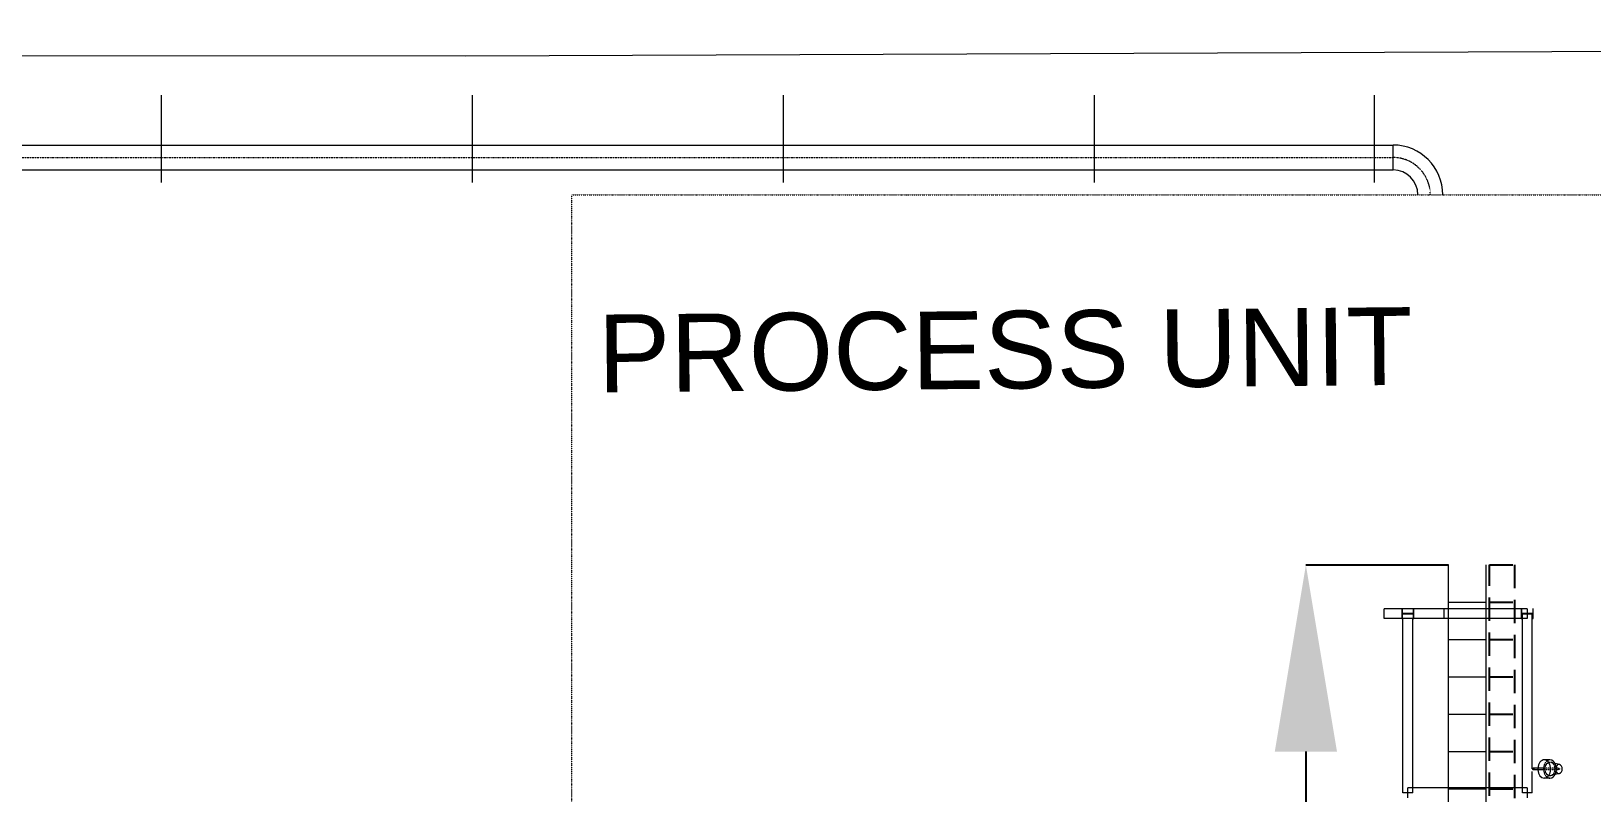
# Model space of a CAD drawing. Header units: inches. Extents: x 19 to 664121, y 34 to 210034.
# Drawn here: x 122979 to 148070, y 160981 to 173222 of the extents above; entities that cross this region are included whole.
import ezdxf

# ---------------------------------------------------------------- set-up
doc = ezdxf.new("R2010")
doc.units = ezdxf.units.IN
doc.header["$MEASUREMENT"] = 0
for name, pattern in [('CABLEROUTEALL-EMBED 1_DWG$0$HIDDEN2', [0.1875, 0.125, -0.0625]), ('DASHDOT2', [0.5, 0.25, -0.125, 0, -0.125]), ('DIVIDE2', [0.625, 0.25, -0.125, 0, -0.125, 0, -0.125]), ('LIGHTINGLAYOUTPROGRESSUNIT-EMBED 1_DWG$0$HIDDEN2', [0.1875, 0.125, -0.0625])]:
    doc.linetypes.add(name, pattern=pattern)
doc.layers.add('CABLE TRAY INSTRUMENTATION', color=7, linetype='Continuous')
for name, color, linetype, lineweight in [('Layout', 6, 'Continuous', 20), ('Pipe Rack Lighting', 1, 'Continuous', 5), ('REV.C CLOUD', 2, 'Continuous', 20)]:
    doc.layers.add(name, color=color, linetype=linetype, lineweight=lineweight)
doc.styles.get("Standard").update_dxf_attribs({"font": 'arial.ttf'})
doc.dimstyles.get("Standard").update_dxf_attribs({"dimtxt": 0.18, "dimasz": 0.18, "dimexe": 0.18, "dimexo": 0.0625, "dimgap": 0.09, "dimtad": 0, "dimtih": 1, "dimtoh": 1, "dimdec": 4, "dimzin": 0, "dimdsep": 46, "dimtxsty": 'Standard', "dimcen": 0.09, "dimadec": 0, "dimazin": 0, "dimtfac": 1, "dimtdec": 4, "dimtofl": 0, "dimtmove": 0, "dimatfit": 3, "dimfxl": 1, "dimtolj": 1, "dimtzin": 0, "dimarcsym": 0})

# ---------------------------------------------------------------- blocks, each defined once
blk = doc.blocks.new('*D63')
at = {"color": 4, "lineweight": -2, "transparency": 16777216}
for p, q in [((145765, 164642), (143473, 164642)), ((143473, 161642), (143473, 146589)), ((143473, 125592), (143473, 140927)), ((145765, 122592), (143473, 122592))]:
    blk.add_line(p, q, dxfattribs=at)
at = {"color": 4, "transparency": 16777216}
for points in [[(142973, 161642), (143973, 161642), (143473, 164642)], [(142973, 125592), (143973, 125592), (143473, 122592)]]:
    blk.add_solid(points, dxfattribs=at)
at = {"layer": 'Defpoints', "color": 0, "transparency": 16777216}
for p in [(145765, 164642), (143473, 122592), (145765, 122592)]:
    blk.add_point(p, dxfattribs=at)
at = {"transparency": 16777216, "insert": (143473, 143758), "char_height": 1500, "attachment_point": 5, "rotation": 90}
blk.add_mtext('\\A1;42.1m', dxfattribs=at)

msp = doc.modelspace()

# ---------------------------------------------------------------- linework, layer by layer
at = {"layer": 'CABLE TRAY INSTRUMENTATION', "color": 6, "linetype": 'CABLEROUTEALL-EMBED 1_DWG$0$HIDDEN2', "ltscale": 3000}
for p, q in [((146426.89, 123242.19), (146426.89, 164642.19)), ((146426.89, 164642.19), (146826.89, 164642.19)), ((146826.89, 164642.19), (146826.89, 142665.71)), ((146426.89, 164042.19), (146826.89, 164042.19)), ((146426.89, 164042.19), (146826.89, 164042.19)), ((146426.89, 163442.19), (146826.89, 163442.19)), ((146426.89, 162842.19), (146826.89, 162842.19)), ((146426.89, 162842.19), (146826.89, 162842.19)), ((146426.89, 162242.19), (146826.89, 162242.19)), ((146426.89, 161642.19), (146826.89, 161642.19)), ((146426.89, 161042.19), (146826.89, 161042.19))]:
    msp.add_line(p, q, dxfattribs=at)
at = {"layer": 'Layout', "color": 252}
for p, q in [((125073.57, 170792.19), (125073.57, 172192.19)), ((130073.57, 170792.19), (130073.57, 172192.19)), ((135073.57, 170792.19), (135073.57, 172192.19)), ((140073.57, 170792.19), (140073.57, 172192.19)), ((144573.57, 170792.19), (144573.57, 172192.19)), ((22152.21, 171392.19), (144873.57, 171392.19)), ((144873.57, 170992.19), (144873.57, 171392.19)), ((22152.21, 170992.19), (144873.57, 170992.19))]:
    msp.add_line(p, q, dxfattribs=at)
at = {"layer": 'Layout', "color": 252, "linetype": 'DASHDOT2'}
msp.add_line((22152.21, 171192.19), (144873.57, 171192.19), dxfattribs=at)
at = {"layer": 'Layout', "color": 251, "linetype": 'DIVIDE2', "ltscale": 10}
for p, q in [((131673.57, 122592.19), (131673.57, 170592.19)), ((131673.57, 170592.19), (160473.57, 170592.19))]:
    msp.add_line(p, q, dxfattribs=at)
at = {"layer": 'Layout', "color": 251, "linetype": 'Continuous'}
for p, q in [((144728.94, 163779.87), (144728.94, 163938.35)), ((145688.83, 163938.35), (144728.94, 163938.35)), ((144728.94, 163779.87), (144728.94, 163938.35)), ((145688.83, 163938.35), (144728.94, 163938.35)), ((145025.97, 163938.35), (145016.22, 163938.35)), ((145016.22, 163938.35), (145016.22, 163779.87)), ((145025.97, 163938.35), (145016.22, 163938.35)), ((145016.22, 163938.35), (145016.22, 163779.87)), ((145025.97, 163862.1), (145025.97, 163938.35)), ((145025.97, 163862.1), (145025.97, 163938.35)), ((145199.81, 163862.1), (145025.97, 163862.1)), ((145199.81, 163862.1), (145025.97, 163862.1)), ((145025.97, 163856.13), (145199.81, 163856.13)), ((145025.97, 163779.87), (145025.97, 163856.13)), ((145025.97, 163856.13), (145199.81, 163856.13)), ((145025.97, 163779.87), (145025.97, 163856.13)), ((145209.56, 163938.35), (145199.81, 163938.35)), ((145199.81, 163938.35), (145199.81, 163862.1)), ((145209.56, 163938.35), (145199.81, 163938.35)), ((145199.81, 163938.35), (145199.81, 163862.1)), ((145199.81, 163856.13), (145199.81, 163779.87)), ((145199.81, 163856.13), (145199.81, 163779.87)), ((145209.56, 163779.87), (145209.56, 163938.35)), ((145209.56, 163779.87), (145209.56, 163938.35)), ((145688.83, 163938.35), (145688.83, 163779.87)), ((147032.68, 163938.35), (145688.83, 163938.35)), ((145688.83, 163938.35), (145688.83, 163779.87)), ((146936, 163938.35), (146936, 163779.87)), ((146945.76, 163938.35), (146936, 163938.35)), ((146945.76, 163862.1), (146945.76, 163938.35)), ((147119.59, 163862.1), (146945.76, 163862.1)), ((146945.76, 163856.13), (147119.59, 163856.13)), ((146945.76, 163779.87), (146945.76, 163856.13)), ((146953.44, 160982.42), (146953.44, 163859.11)), ((146953.44, 163859.11), (147111.91, 163859.11)), ((147032.68, 163938.35), (147032.68, 163779.87)), ((147111.91, 161366.74), (147111.91, 163859.11)), ((147119.59, 163938.35), (147119.59, 163862.1)), ((147129.35, 163938.35), (147119.59, 163938.35)), ((147119.59, 163856.13), (147119.59, 163779.87)), ((147129.35, 163779.87), (147129.35, 163938.35)), ((145688.83, 163779.87), (144728.94, 163779.87)), ((145688.83, 163779.87), (144728.94, 163779.87)), ((145016.22, 163779.87), (145025.97, 163779.87)), ((145016.22, 163779.87), (145025.97, 163779.87)), ((145033.65, 160982.42), (145033.65, 163779.87)), ((145192.13, 160982.42), (145192.13, 163779.87)), ((145199.81, 163779.87), (145209.56, 163779.87)), ((145199.81, 163779.87), (145209.56, 163779.87)), ((147032.68, 163779.87), (145688.83, 163779.87)), ((146936, 163779.87), (146945.76, 163779.87)), ((147119.59, 163779.87), (147129.35, 163779.87)), ((147111.91, 160982.42), (147111.91, 161320.73)), ((145192.13, 160982.42), (145033.65, 160982.42)), ((147032.68, 161058.68), (145112.89, 161058.68)), ((145112.89, 160900.2), (145112.89, 161058.68)), ((147111.91, 160982.42), (146953.44, 160982.42)), ((147032.68, 161058.68), (147032.68, 160900.2))]:
    msp.add_line(p, q, dxfattribs=at)
at = {"layer": 'Layout', "color": 9, "lineweight": 20}
msp.add_lwpolyline([(18902.1, 87590.52), (13469.12, 172839.79), (129959.8, 172826.19), (172947.73, 172997.99), (207031.66, 172834.72), (208401.58, 182773.49), (223944.16, 178509.89), (221802.38, 121405.31), (221459.64, 109073.3), (221150.31, 102955.02), (220833.97, 91086.4), (220006.61, 60023.76, 0.00004995), (220006.6, 60023.56), (219631.69, 45841.21), (205262.96, 45972.55), (116139.84, 45687.94), (85617.91, 45960.42), (51842.67, 46431.24), (11520.09, 45199.19), (20037.85, 67196.93)], format="xyb", close=True, dxfattribs=at)
at = {"layer": 'Layout', "color": 252}
for radius in [800, 400]:
    msp.add_arc((144873.57, 170592.19), radius, 0, 90, dxfattribs=at)
at = {"layer": 'Layout', "color": 252, "linetype": 'DASHDOT2'}
msp.add_arc((144873.57, 170592.19), 600, 0, 90, dxfattribs=at)
at = {"layer": 'Pipe Rack Lighting', "color": 252, "linetype": 'Continuous'}
for p, q in [((147304.51, 161375.58), (147128.66, 161375.58)), ((147304.51, 161351.2), (147128.66, 161351.2)), ((147397.61, 161509.68), (147304.51, 161509.68)), ((147551.66, 161435.36), (147478.78, 161454.07)), ((147397.61, 161217.11), (147304.51, 161217.11)), ((147551.66, 161291.42), (147478.78, 161272.72))]:
    msp.add_line(p, q, dxfattribs=at)
at = {"layer": 'Pipe Rack Lighting', "color": 252, "linetype": 'LIGHTINGLAYOUTPROGRESSUNIT-EMBED 1_DWG$0$HIDDEN2'}
for p, q in [((147542.43, 161375.58), (147304.51, 161375.58)), ((147542.43, 161351.2), (147304.51, 161351.2)), ((147478.78, 161454.07), (147411.46, 161471.35)), ((147478.78, 161272.72), (147411.46, 161255.44))]:
    msp.add_line(p, q, dxfattribs=at)
at = {"layer": 'Pipe Rack Lighting', "color": 252, "linetype": 'Continuous'}
for major_axis in [(0, -15.24), (0, -15.24), (0, -12.19)]:
    msp.add_ellipse((147128.66, 161363.39), major_axis=major_axis, ratio=0.70710678, dxfattribs=at)
at = {"layer": 'Pipe Rack Lighting', "color": 252, "linetype": 'LIGHTINGLAYOUTPROGRESSUNIT-EMBED 1_DWG$0$HIDDEN2'}
for centre, major_axis, start_param, end_param in [((147304.51, 161363.39), (0, 146.29), 1.48736624, 1.65422641), ((147397.61, 161363.39), (0, -146.29), 3.14159265, 6.28318531), ((147542.43, 161363.39), (0, -73.14), 2.9620583, 6.28318531), ((147542.43, 161363.39), (0, -73.14), 0, 0.17953435)]:
    msp.add_ellipse(centre, major_axis=major_axis, ratio=0.70710678, start_param=start_param, end_param=end_param, dxfattribs=at)
at = {"layer": 'Pipe Rack Lighting', "color": 252, "linetype": 'Continuous'}
for centre, major_axis, start_param, end_param in [((147304.51, 161363.39), (0, 146.29), 3.14159265, 7.77055155), ((147304.51, 161363.39), (0, -146.29), 4.79581907, 6.28318531), ((147397.61, 161363.39), (0, 146.29), 3.14159265, 6.28318531), ((147542.43, 161363.39), (0, 73.14), 3.321127, 6.10365096)]:
    msp.add_ellipse(centre, major_axis=major_axis, ratio=0.70710678, start_param=start_param, end_param=end_param, dxfattribs=at)
at = {"layer": 'Pipe Rack Lighting', "color": 252, "linetype": 'LIGHTINGLAYOUTPROGRESSUNIT-EMBED 1_DWG$0$HIDDEN2'}
for centre, major_axis in [((147397.61, 161363.39), (0, -109.72)), ((147542.43, 161363.39), (0, -12.19))]:
    msp.add_ellipse(centre, major_axis=major_axis, ratio=0.70710678, dxfattribs=at)
at = {"layer": 'REV.C CLOUD', "color": 3}
for p, q in [((145765.03, 122672.19), (145765.03, 164642.19)), ((146365.03, 164642.19), (146365.03, 142665.71)), ((145765.03, 164042.19), (146365.03, 164042.19)), ((145765.03, 164042.19), (146365.03, 164042.19)), ((145765.03, 163442.19), (146365.03, 163442.19)), ((145765.03, 162842.19), (146365.03, 162842.19)), ((145765.03, 162842.19), (146365.03, 162842.19)), ((145765.03, 162242.19), (146365.03, 162242.19)), ((145765.03, 161642.19), (146365.03, 161642.19)), ((145765.03, 161042.19), (146365.03, 161042.19))]:
    msp.add_line(p, q, dxfattribs=at)

# ---------------------------------------------------------------- texts
at = {"layer": 'Layout', "color": 251, "insert": (132095.17, 167398.35), "char_height": 1250, "attachment_point": 7, "rotation": 0.532972}
msp.add_mtext('PROCESS UNIT', dxfattribs=at)

# ---------------------------------------------------------------- dimensions: what is measured, and where the dimension line sits
at = {"color": 252}
dim = msp.add_linear_dim(base=(143472.9313362, 122592.18582566), p1=(145765.02614312, 164642.18582619), p2=(145765.02614388, 122592.18582566), angle=90, dimstyle='Standard', override={"dimtxt": 1500, "dimasz": 3000, "dimtih": 0, "dimdec": 1, "dimlfac": 0.001, "dimpost": 'm', "dimclrd": 4, "dimclre": 4, "dimclrt": 256}, dxfattribs=at)
dim.commit()
dim.dimension.update_dxf_attribs({"geometry": '*D63', "text_midpoint": (143472.9313362, 143758.07436287), "dimtype": 160})

doc.saveas('drawing.dxf')
